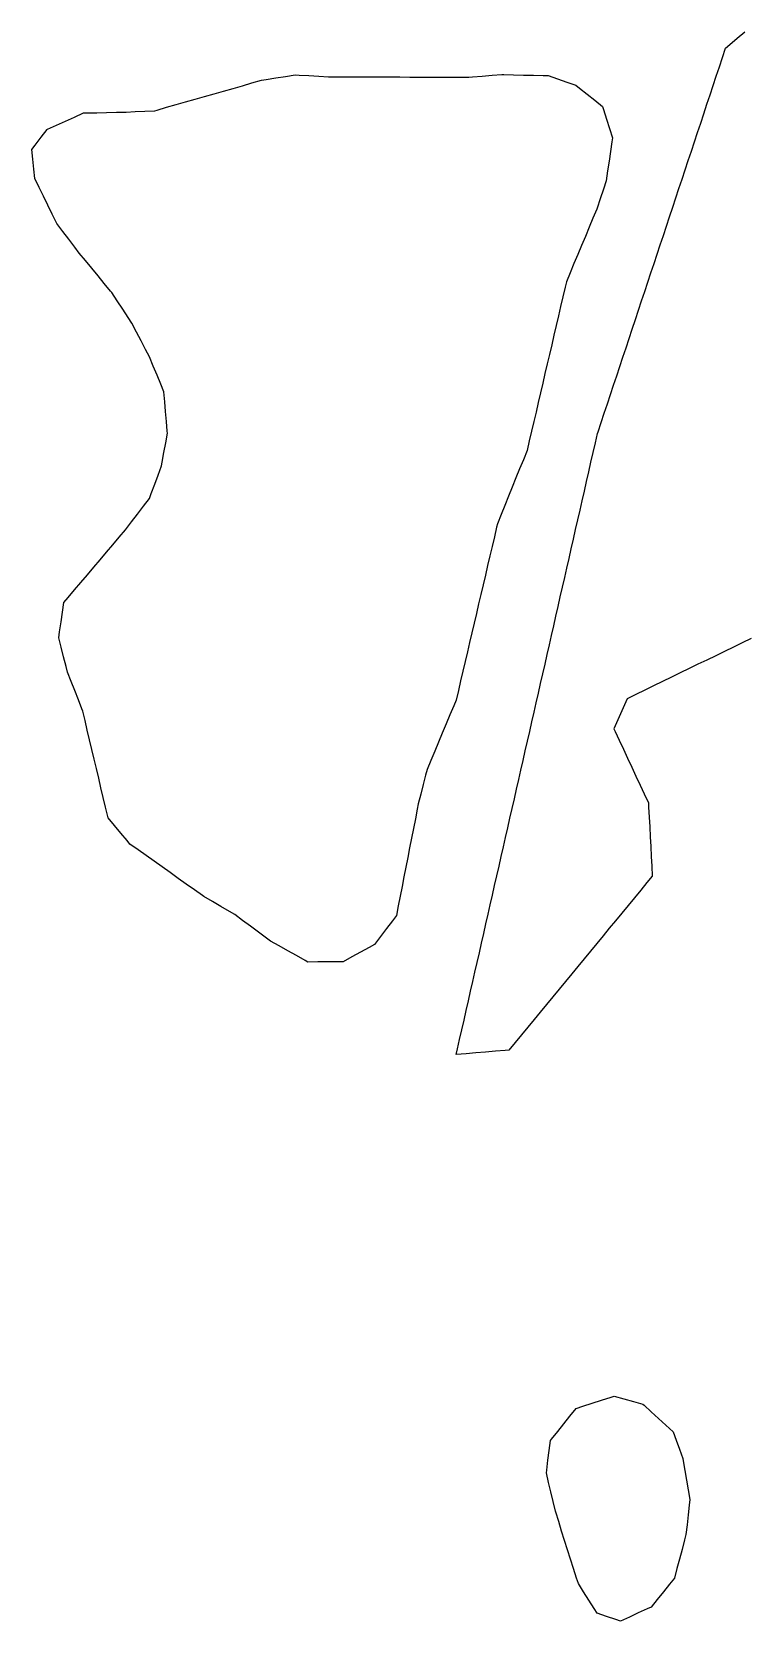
# Model space of a CAD drawing. Header units: millimetres. Extents: x 0 to 2762, y 6 to 2482.
# Drawn here: x 914.5 to 986.6, y 1476.6 to 1637.8 of the extents above; entities that cross this region are included whole.
import ezdxf

# ---------------------------------------------------------------- set-up
doc = ezdxf.new("R2010")
doc.units = ezdxf.units.MM
for name, color, linetype in [('ALL_HOLES', 1, 'Continuous'), ('ALL_ISLANDS', 7, 'Continuous'), ('OUTLINE_ISLAND_01', 7, 'Continuous'), ('OUTLINE_ISLAND_01_HOLE_103', 1, 'Continuous'), ('OUTLINE_ISLAND_01_HOLE_127', 1, 'Continuous')]:
    doc.layers.add(name, color=color, linetype=linetype)

msp = doc.modelspace()

# ---------------------------------------------------------------- linework, layer by layer
at = {"layer": 'ALL_HOLES'}
for points in [[(966.8262, 1633.3249), (967.7701, 1632.9946), (968.714, 1632.6642), (969.6578, 1632.3339), (970.004, 1632.0609), (970.7891, 1631.4416), (971.5742, 1630.8222), (972.3594, 1630.2029), (972.4632, 1629.8732), (972.7636, 1628.9194), (973.064, 1627.9655), (973.3644, 1627.0117), (973.3058, 1626.6173), (973.1588, 1625.6281), (973.0118, 1624.639), (972.8649, 1623.6498), (972.7179, 1622.6607), (972.4325, 1621.7932), (972.1201, 1620.8432), (971.8076, 1619.8933), (971.7653, 1619.7921), (971.3797, 1618.8695), (970.9941, 1617.9468), (970.6085, 1617.0241), (970.2229, 1616.1015), (969.8373, 1615.1788), (969.4517, 1614.2561), (969.0662, 1613.3335), (968.6806, 1612.4108), (968.5564, 1611.8779), (968.3295, 1610.904), (968.1027, 1609.9301), (967.8758, 1608.9561), (967.6489, 1607.9822), (967.422, 1607.0083), (967.1952, 1606.0344), (966.9683, 1605.0605), (966.7414, 1604.0865), (966.5145, 1603.1126), (966.2877, 1602.1387), (966.0608, 1601.1648), (965.8339, 1600.1908), (965.607, 1599.2169), (965.3801, 1598.243), (965.1533, 1597.2691), (964.9264, 1596.2951), (964.6995, 1595.3212), (964.6961, 1595.3127), (964.3207, 1594.3859), (963.9452, 1593.459), (963.5698, 1592.5321), (963.1944, 1591.6053), (962.819, 1590.6784), (962.4436, 1589.7516), (962.0682, 1588.8247), (961.6928, 1587.8979), (961.6114, 1587.5505), (961.3832, 1586.5769), (961.155, 1585.6033), (960.9269, 1584.6297), (960.6987, 1583.6561), (960.4705, 1582.6824), (960.2424, 1581.7088), (960.0142, 1580.7352), (959.7861, 1579.7616), (959.5579, 1578.7879), (959.3297, 1577.8143), (959.1016, 1576.8407), (958.8734, 1575.8671), (958.6452, 1574.8934), (958.4171, 1573.9198), (958.1889, 1572.9462), (957.9608, 1571.9726), (957.7326, 1570.999), (957.5044, 1570.0253), (957.261, 1569.4445), (956.8744, 1568.5222), (956.4879, 1567.5999), (956.1013, 1566.6776), (955.7148, 1565.7554), (955.3283, 1564.8331), (954.9417, 1563.9108), (954.5552, 1562.9886), (954.4091, 1562.4172), (954.1614, 1561.4484), (953.9138, 1560.4795), (953.6661, 1559.5107), (953.5585, 1558.9626), (953.3659, 1557.9814), (953.1733, 1557.0001), (952.9807, 1556.0188), (952.7881, 1555.0375), (952.5955, 1554.0563), (952.4029, 1553.075), (952.2102, 1552.0937), (952.0176, 1551.1124), (951.825, 1550.1312), (951.6324, 1549.1499), (951.4398, 1548.1686), (951.0452, 1547.6472), (950.4417, 1546.8499), (949.8382, 1546.0525), (949.2347, 1545.2551), (948.6676, 1544.9438), (947.791, 1544.4626), (946.9144, 1543.9813), (946.0378, 1543.5001), (945.4663, 1543.4949), (944.4663, 1543.4859), (943.4664, 1543.4768), (942.4664, 1543.4678), (942.1762, 1543.6301), (941.3034, 1544.1181), (940.4306, 1544.6062), (939.5578, 1545.0943), (938.685, 1545.5823), (938.2619, 1545.8956), (937.4583, 1546.4908), (936.6547, 1547.0859), (935.8511, 1547.6811), (935.0475, 1548.2762), (934.51, 1548.5906), (933.6468, 1549.0954), (932.7836, 1549.6003), (931.9204, 1550.1051), (931.7694, 1550.2122), (930.9536, 1550.7905), (930.1377, 1551.3688), (929.3219, 1551.9471), (928.5061, 1552.5254), (927.6903, 1553.1037), (926.8744, 1553.682), (926.0586, 1554.2603), (925.2428, 1554.8386), (924.427, 1555.4169), (924.1257, 1555.7772), (923.4843, 1556.5443), (922.8429, 1557.3115), (922.2015, 1558.0787), (922.1718, 1558.2042), (921.9414, 1559.1773), (921.7111, 1560.1504), (921.4808, 1561.1236), (921.2505, 1562.0967), (921.0201, 1563.0698), (920.7898, 1564.0429), (920.5595, 1565.016), (920.3292, 1565.9891), (920.0988, 1566.9622), (919.8685, 1567.9354), (919.6382, 1568.9085), (919.5565, 1569.1156), (919.1893, 1570.0458), (918.8222, 1570.9759), (918.4551, 1571.9061), (918.088, 1572.8363), (917.9369, 1573.4348), (917.6921, 1574.4043), (917.4473, 1575.3739), (917.2025, 1576.3435), (917.2921, 1576.9491), (917.4383, 1577.9384), (917.5845, 1578.9276), (917.7307, 1579.9169), (918.1618, 1580.4251), (918.8086, 1581.1877), (919.4554, 1581.9504), (920.1023, 1582.713), (920.7491, 1583.4756), (921.396, 1584.2382), (922.0428, 1585.0008), (922.6897, 1585.7635), (923.3365, 1586.5261), (923.9833, 1587.2887), (924.5793, 1588.0706), (925.1855, 1588.8659), (925.7917, 1589.6612), (926.3979, 1590.4565), (926.5843, 1590.9545), (926.9349, 1591.891), (927.2854, 1592.8276), (927.636, 1593.7641), (927.6998, 1594.1264), (927.8732, 1595.1112), (928.0466, 1596.096), (928.2201, 1597.0809), (928.2046, 1597.2652), (928.1212, 1598.2617), (928.0378, 1599.2582), (927.9544, 1600.2547), (927.871, 1601.2512), (927.55, 1602.0271), (927.1678, 1602.9512), (926.7855, 1603.8753), (926.4033, 1604.7993), (926.0115, 1605.5533), (925.5504, 1606.4407), (925.0893, 1607.328), (924.6282, 1608.2154), (924.234, 1608.8155), (923.6849, 1609.6513), (923.1358, 1610.4871), (922.5868, 1611.3229), (922.4606, 1611.4758), (921.8241, 1612.2471), (921.1877, 1613.0185), (920.5512, 1613.7898), (919.9148, 1614.5611), (919.2783, 1615.3324), (918.8187, 1615.9331), (918.211, 1616.7273), (917.6034, 1617.5215), (916.9957, 1618.3157), (916.9613, 1618.3862), (916.5232, 1619.2851), (916.0851, 1620.184), (915.647, 1621.0829), (915.2088, 1621.9818), (914.7707, 1622.8807), (914.6713, 1623.842), (914.5684, 1624.8367), (914.4655, 1625.8314), (914.8054, 1626.275), (915.4136, 1627.0687), (916.0218, 1627.8625), (916.0613, 1627.8804), (916.9724, 1628.2926), (917.8835, 1628.7048), (918.7946, 1629.117), (919.7057, 1629.5292), (920.0544, 1629.5371), (921.0541, 1629.5596), (922.0539, 1629.5821), (923.0536, 1629.6047), (924.0534, 1629.6272), (924.9434, 1629.6689), (925.9423, 1629.7158), (926.9412, 1629.7626), (927.1825, 1629.8313), (928.1442, 1630.1052), (929.106, 1630.379), (930.0678, 1630.6529), (931.0295, 1630.9268), (931.9913, 1631.2006), (932.9531, 1631.4745), (933.9148, 1631.7484), (934.8766, 1632.0223), (935.8383, 1632.2961), (936.8001, 1632.57), (937.7619, 1632.8439), (938.2259, 1632.9185), (939.2132, 1633.0772), (940.2005, 1633.2359), (941.1879, 1633.3947), (941.5683, 1633.3728), (942.5667, 1633.3154), (943.565, 1633.2581), (944.5634, 1633.2007), (944.7992, 1633.2), (945.7992, 1633.1971), (946.7992, 1633.1941), (947.7992, 1633.1912), (948.7992, 1633.1882), (949.7992, 1633.1853), (950.7992, 1633.1823), (951.7992, 1633.1794), (952.7992, 1633.1764), (953.7992, 1633.1735), (954.7992, 1633.1706), (955.7992, 1633.1676), (956.7992, 1633.1647), (957.7992, 1633.1617), (958.7992, 1633.1588), (959.1615, 1633.1878), (960.1583, 1633.2678), (961.1551, 1633.3478), (962.1519, 1633.4278), (962.3382, 1633.4237), (963.3379, 1633.4017), (964.3377, 1633.3797), (965.3374, 1633.3577), (966.3372, 1633.3357)], [(973.545, 1499.454), (974.5098, 1499.191), (975.4745, 1498.9279), (976.4393, 1498.6648), (976.5641, 1498.5497), (977.2994, 1497.8719), (978.0347, 1497.1942), (978.77, 1496.5164), (979.5052, 1495.8386), (979.8092, 1495.0104), (980.1538, 1494.0717), (980.4984, 1493.1329), (980.5347, 1492.9172), (980.7005, 1491.9311), (980.8664, 1490.9449), (981.0322, 1489.9588), (981.1981, 1488.9726), (981.1379, 1488.4185), (981.0299, 1487.4243), (980.922, 1486.4301), (980.814, 1485.436), (980.6683, 1484.8846), (980.4129, 1483.9177), (980.1575, 1482.9509), (979.9021, 1481.9841), (979.6467, 1481.0172), (979.1536, 1480.4061), (978.5257, 1479.6278), (977.8977, 1478.8495), (977.2698, 1478.0712), (976.8898, 1477.8972), (975.9806, 1477.4808), (975.0714, 1477.0645), (974.1622, 1476.6481), (973.6842, 1476.8137), (972.7392, 1477.141), (971.7943, 1477.4683), (971.5048, 1477.9263), (970.9703, 1478.7715), (970.4359, 1479.6167), (969.9015, 1480.462), (969.7229, 1481.0229), (969.4195, 1481.9757), (969.116, 1482.9285), (968.8126, 1483.8814), (968.5091, 1484.8342), (968.2057, 1485.7871), (967.9022, 1486.7399), (967.5988, 1487.6928), (967.5724, 1487.8046), (967.3432, 1488.7779), (967.114, 1489.7513), (966.8847, 1490.7247), (966.6555, 1491.698), (966.6901, 1491.9753), (966.8139, 1492.9676), (966.9377, 1493.9599), (967.0615, 1494.9522), (967.1783, 1495.0985), (967.802, 1495.8802), (968.4257, 1496.6618), (969.0494, 1497.4435), (969.6732, 1498.2251), (970.3565, 1498.442), (971.3096, 1498.7445), (972.2628, 1499.0471), (973.2159, 1499.3496)]]:
    msp.add_lwpolyline(points, close=True, dxfattribs=at)
at = {"layer": 'ALL_ISLANDS'}
msp.add_lwpolyline([(987.4237, 1576.2729), (986.5249, 1575.8346), (985.626, 1575.3963), (984.7272, 1574.958), (983.8284, 1574.5197), (982.9295, 1574.0814), (982.0307, 1573.6432), (981.1319, 1573.2049), (980.233, 1572.7666), (979.3342, 1572.3283), (978.4354, 1571.89), (977.5365, 1571.4517), (976.6377, 1571.0134), (975.7389, 1570.5751), (974.84, 1570.1368), (974.7153, 1569.8567), (974.3086, 1568.9431), (973.9018, 1568.0296), (973.4951, 1567.116), (973.6204, 1566.8471), (974.043, 1565.9408), (974.4656, 1565.0345), (974.8881, 1564.1281), (975.3107, 1563.2218), (975.7332, 1562.3155), (976.1558, 1561.4091), (976.5783, 1560.5028), (977.0009, 1559.5964), (977.0242, 1559.1636), (977.0779, 1558.1651), (977.1317, 1557.1665), (977.1854, 1556.168), (977.2392, 1555.1694), (977.2929, 1554.1709), (977.3466, 1553.1723), (977.4004, 1552.1738), (976.8569, 1551.5147), (976.2207, 1550.7432), (975.5844, 1549.9717), (974.9482, 1549.2002), (974.312, 1548.4287), (973.6758, 1547.6572), (973.0395, 1546.8857), (972.4033, 1546.1142), (971.7671, 1545.3427), (971.1308, 1544.5712), (970.4946, 1543.7997), (969.8584, 1543.0282), (969.2222, 1542.2567), (968.5859, 1541.4852), (967.9497, 1540.7137), (967.3135, 1539.9422), (966.6772, 1539.1707), (966.041, 1538.3992), (965.4048, 1537.6277), (964.7686, 1536.8562), (964.1323, 1536.0847), (963.4961, 1535.3132), (962.8599, 1534.5417), (962.4912, 1534.5107), (961.4947, 1534.4268), (960.4983, 1534.343), (959.5018, 1534.2591), (958.5053, 1534.1752), (957.5088, 1534.0914), (957.6362, 1534.6508), (957.8582, 1535.6258), (958.0802, 1536.6009), (958.3022, 1537.5759), (958.5242, 1538.551), (958.7462, 1539.526), (958.9682, 1540.5011), (959.1902, 1541.4761), (959.4122, 1542.4512), (959.6342, 1543.4262), (959.8562, 1544.4013), (960.0782, 1545.3763), (960.3002, 1546.3513), (960.5222, 1547.3264), (960.7442, 1548.3014), (960.9662, 1549.2765), (961.1882, 1550.2515), (961.4102, 1551.2266), (961.6322, 1552.2016), (961.8542, 1553.1767), (962.0762, 1554.1517), (962.2982, 1555.1268), (962.5202, 1556.1018), (962.7422, 1557.0769), (962.9642, 1558.0519), (963.1862, 1559.0269), (963.4082, 1560.002), (963.6302, 1560.977), (963.8522, 1561.9521), (964.0742, 1562.9271), (964.2962, 1563.9022), (964.5182, 1564.8772), (964.7402, 1565.8523), (964.9622, 1566.8273), (965.1842, 1567.8024), (965.4062, 1568.7774), (965.6282, 1569.7525), (965.8502, 1570.7275), (966.0722, 1571.7025), (966.2942, 1572.6776), (966.5163, 1573.6526), (966.7383, 1574.6277), (966.9603, 1575.6027), (967.1823, 1576.5778), (967.4043, 1577.5528), (967.6263, 1578.5279), (967.8483, 1579.5029), (968.0703, 1580.478), (968.2923, 1581.453), (968.5143, 1582.4281), (968.7363, 1583.4031), (968.9583, 1584.3781), (969.1803, 1585.3532), (969.4023, 1586.3282), (969.6243, 1587.3033), (969.8463, 1588.2783), (970.0683, 1589.2534), (970.2903, 1590.2284), (970.5123, 1591.2035), (970.7343, 1592.1785), (970.9563, 1593.1536), (971.1783, 1594.1286), (971.4003, 1595.1037), (971.6223, 1596.0787), (971.8443, 1597.0538), (971.8913, 1597.1951), (972.2068, 1598.144), (972.5224, 1599.0929), (972.8379, 1600.0418), (973.1534, 1600.9907), (973.469, 1601.9396), (973.7845, 1602.8885), (974.1001, 1603.8374), (974.4156, 1604.7863), (974.7312, 1605.7353), (975.0467, 1606.6842), (975.3622, 1607.6331), (975.6778, 1608.582), (975.9933, 1609.5309), (976.3089, 1610.4798), (976.6244, 1611.4287), (976.94, 1612.3776), (977.2555, 1613.3265), (977.571, 1614.2755), (977.8866, 1615.2244), (978.2021, 1616.1733), (978.5177, 1617.1222), (978.8332, 1618.0711), (979.1488, 1619.02), (979.4643, 1619.9689), (979.7798, 1620.9178), (980.0954, 1621.8667), (980.4109, 1622.8157), (980.7265, 1623.7646), (981.042, 1624.7135), (981.3576, 1625.6624), (981.6731, 1626.6113), (981.9886, 1627.5602), (982.3042, 1628.5091), (982.6197, 1629.458), (982.9353, 1630.4069), (983.2508, 1631.3559), (983.5664, 1632.3048), (983.8819, 1633.2537), (984.1974, 1634.2026), (984.513, 1635.1515), (984.8285, 1636.1004), (985.2564, 1636.4644), (986.0181, 1637.1124), (986.7797, 1637.7604)], dxfattribs=at)
at = {"layer": 'OUTLINE_ISLAND_01'}
msp.add_lwpolyline([(987.4237, 1576.2729), (986.5249, 1575.8346), (985.626, 1575.3963), (984.7272, 1574.958), (983.8284, 1574.5197), (982.9295, 1574.0814), (982.0307, 1573.6432), (981.1319, 1573.2049), (980.233, 1572.7666), (979.3342, 1572.3283), (978.4354, 1571.89), (977.5365, 1571.4517), (976.6377, 1571.0134), (975.7389, 1570.5751), (974.84, 1570.1368), (974.7153, 1569.8567), (974.3086, 1568.9431), (973.9018, 1568.0296), (973.4951, 1567.116), (973.6204, 1566.8471), (974.043, 1565.9408), (974.4656, 1565.0345), (974.8881, 1564.1281), (975.3107, 1563.2218), (975.7332, 1562.3155), (976.1558, 1561.4091), (976.5783, 1560.5028), (977.0009, 1559.5964), (977.0242, 1559.1636), (977.0779, 1558.1651), (977.1317, 1557.1665), (977.1854, 1556.168), (977.2392, 1555.1694), (977.2929, 1554.1709), (977.3466, 1553.1723), (977.4004, 1552.1738), (976.8569, 1551.5147), (976.2207, 1550.7432), (975.5844, 1549.9717), (974.9482, 1549.2002), (974.312, 1548.4287), (973.6758, 1547.6572), (973.0395, 1546.8857), (972.4033, 1546.1142), (971.7671, 1545.3427), (971.1308, 1544.5712), (970.4946, 1543.7997), (969.8584, 1543.0282), (969.2222, 1542.2567), (968.5859, 1541.4852), (967.9497, 1540.7137), (967.3135, 1539.9422), (966.6772, 1539.1707), (966.041, 1538.3992), (965.4048, 1537.6277), (964.7686, 1536.8562), (964.1323, 1536.0847), (963.4961, 1535.3132), (962.8599, 1534.5417), (962.4912, 1534.5107), (961.4947, 1534.4268), (960.4983, 1534.343), (959.5018, 1534.2591), (958.5053, 1534.1752), (957.5088, 1534.0914), (957.6362, 1534.6508), (957.8582, 1535.6258), (958.0802, 1536.6009), (958.3022, 1537.5759), (958.5242, 1538.551), (958.7462, 1539.526), (958.9682, 1540.5011), (959.1902, 1541.4761), (959.4122, 1542.4512), (959.6342, 1543.4262), (959.8562, 1544.4013), (960.0782, 1545.3763), (960.3002, 1546.3513), (960.5222, 1547.3264), (960.7442, 1548.3014), (960.9662, 1549.2765), (961.1882, 1550.2515), (961.4102, 1551.2266), (961.6322, 1552.2016), (961.8542, 1553.1767), (962.0762, 1554.1517), (962.2982, 1555.1268), (962.5202, 1556.1018), (962.7422, 1557.0769), (962.9642, 1558.0519), (963.1862, 1559.0269), (963.4082, 1560.002), (963.6302, 1560.977), (963.8522, 1561.9521), (964.0742, 1562.9271), (964.2962, 1563.9022), (964.5182, 1564.8772), (964.7402, 1565.8523), (964.9622, 1566.8273), (965.1842, 1567.8024), (965.4062, 1568.7774), (965.6282, 1569.7525), (965.8502, 1570.7275), (966.0722, 1571.7025), (966.2942, 1572.6776), (966.5163, 1573.6526), (966.7383, 1574.6277), (966.9603, 1575.6027), (967.1823, 1576.5778), (967.4043, 1577.5528), (967.6263, 1578.5279), (967.8483, 1579.5029), (968.0703, 1580.478), (968.2923, 1581.453), (968.5143, 1582.4281), (968.7363, 1583.4031), (968.9583, 1584.3781), (969.1803, 1585.3532), (969.4023, 1586.3282), (969.6243, 1587.3033), (969.8463, 1588.2783), (970.0683, 1589.2534), (970.2903, 1590.2284), (970.5123, 1591.2035), (970.7343, 1592.1785), (970.9563, 1593.1536), (971.1783, 1594.1286), (971.4003, 1595.1037), (971.6223, 1596.0787), (971.8443, 1597.0538), (971.8913, 1597.1951), (972.2068, 1598.144), (972.5224, 1599.0929), (972.8379, 1600.0418), (973.1534, 1600.9907), (973.469, 1601.9396), (973.7845, 1602.8885), (974.1001, 1603.8374), (974.4156, 1604.7863), (974.7312, 1605.7353), (975.0467, 1606.6842), (975.3622, 1607.6331), (975.6778, 1608.582), (975.9933, 1609.5309), (976.3089, 1610.4798), (976.6244, 1611.4287), (976.94, 1612.3776), (977.2555, 1613.3265), (977.571, 1614.2755), (977.8866, 1615.2244), (978.2021, 1616.1733), (978.5177, 1617.1222), (978.8332, 1618.0711), (979.1488, 1619.02), (979.4643, 1619.9689), (979.7798, 1620.9178), (980.0954, 1621.8667), (980.4109, 1622.8157), (980.7265, 1623.7646), (981.042, 1624.7135), (981.3576, 1625.6624), (981.6731, 1626.6113), (981.9886, 1627.5602), (982.3042, 1628.5091), (982.6197, 1629.458), (982.9353, 1630.4069), (983.2508, 1631.3559), (983.5664, 1632.3048), (983.8819, 1633.2537), (984.1974, 1634.2026), (984.513, 1635.1515), (984.8285, 1636.1004), (985.2564, 1636.4644), (986.0181, 1637.1124), (986.7797, 1637.7604)], dxfattribs=at)
at = {"layer": 'OUTLINE_ISLAND_01_HOLE_103'}
msp.add_lwpolyline([(973.545, 1499.454), (974.5098, 1499.191), (975.4745, 1498.9279), (976.4393, 1498.6648), (976.5641, 1498.5497), (977.2994, 1497.8719), (978.0347, 1497.1942), (978.77, 1496.5164), (979.5052, 1495.8386), (979.8092, 1495.0104), (980.1538, 1494.0717), (980.4984, 1493.1329), (980.5347, 1492.9172), (980.7005, 1491.9311), (980.8664, 1490.9449), (981.0322, 1489.9588), (981.1981, 1488.9726), (981.1379, 1488.4185), (981.0299, 1487.4243), (980.922, 1486.4301), (980.814, 1485.436), (980.6683, 1484.8846), (980.4129, 1483.9177), (980.1575, 1482.9509), (979.9021, 1481.9841), (979.6467, 1481.0172), (979.1536, 1480.4061), (978.5257, 1479.6278), (977.8977, 1478.8495), (977.2698, 1478.0712), (976.8898, 1477.8972), (975.9806, 1477.4808), (975.0714, 1477.0645), (974.1622, 1476.6481), (973.6842, 1476.8137), (972.7392, 1477.141), (971.7943, 1477.4683), (971.5048, 1477.9263), (970.9703, 1478.7715), (970.4359, 1479.6167), (969.9015, 1480.462), (969.7229, 1481.0229), (969.4195, 1481.9757), (969.116, 1482.9285), (968.8126, 1483.8814), (968.5091, 1484.8342), (968.2057, 1485.7871), (967.9022, 1486.7399), (967.5988, 1487.6928), (967.5724, 1487.8046), (967.3432, 1488.7779), (967.114, 1489.7513), (966.8847, 1490.7247), (966.6555, 1491.698), (966.6901, 1491.9753), (966.8139, 1492.9676), (966.9377, 1493.9599), (967.0615, 1494.9522), (967.1783, 1495.0985), (967.802, 1495.8802), (968.4257, 1496.6618), (969.0494, 1497.4435), (969.6732, 1498.2251), (970.3565, 1498.442), (971.3096, 1498.7445), (972.2628, 1499.0471), (973.2159, 1499.3496)], close=True, dxfattribs=at)
at = {"layer": 'OUTLINE_ISLAND_01_HOLE_127'}
msp.add_lwpolyline([(966.8262, 1633.3249), (967.7701, 1632.9946), (968.714, 1632.6642), (969.6578, 1632.3339), (970.004, 1632.0609), (970.7891, 1631.4416), (971.5742, 1630.8222), (972.3594, 1630.2029), (972.4632, 1629.8732), (972.7636, 1628.9194), (973.064, 1627.9655), (973.3644, 1627.0117), (973.3058, 1626.6173), (973.1588, 1625.6281), (973.0118, 1624.639), (972.8649, 1623.6498), (972.7179, 1622.6607), (972.4325, 1621.7932), (972.1201, 1620.8432), (971.8076, 1619.8933), (971.7653, 1619.7921), (971.3797, 1618.8695), (970.9941, 1617.9468), (970.6085, 1617.0241), (970.2229, 1616.1015), (969.8373, 1615.1788), (969.4517, 1614.2561), (969.0662, 1613.3335), (968.6806, 1612.4108), (968.5564, 1611.8779), (968.3295, 1610.904), (968.1027, 1609.9301), (967.8758, 1608.9561), (967.6489, 1607.9822), (967.422, 1607.0083), (967.1952, 1606.0344), (966.9683, 1605.0605), (966.7414, 1604.0865), (966.5145, 1603.1126), (966.2877, 1602.1387), (966.0608, 1601.1648), (965.8339, 1600.1908), (965.607, 1599.2169), (965.3801, 1598.243), (965.1533, 1597.2691), (964.9264, 1596.2951), (964.6995, 1595.3212), (964.6961, 1595.3127), (964.3207, 1594.3859), (963.9452, 1593.459), (963.5698, 1592.5321), (963.1944, 1591.6053), (962.819, 1590.6784), (962.4436, 1589.7516), (962.0682, 1588.8247), (961.6928, 1587.8979), (961.6114, 1587.5505), (961.3832, 1586.5769), (961.155, 1585.6033), (960.9269, 1584.6297), (960.6987, 1583.6561), (960.4705, 1582.6824), (960.2424, 1581.7088), (960.0142, 1580.7352), (959.7861, 1579.7616), (959.5579, 1578.7879), (959.3297, 1577.8143), (959.1016, 1576.8407), (958.8734, 1575.8671), (958.6452, 1574.8934), (958.4171, 1573.9198), (958.1889, 1572.9462), (957.9608, 1571.9726), (957.7326, 1570.999), (957.5044, 1570.0253), (957.261, 1569.4445), (956.8744, 1568.5222), (956.4879, 1567.5999), (956.1013, 1566.6776), (955.7148, 1565.7554), (955.3283, 1564.8331), (954.9417, 1563.9108), (954.5552, 1562.9886), (954.4091, 1562.4172), (954.1614, 1561.4484), (953.9138, 1560.4795), (953.6661, 1559.5107), (953.5585, 1558.9626), (953.3659, 1557.9814), (953.1733, 1557.0001), (952.9807, 1556.0188), (952.7881, 1555.0375), (952.5955, 1554.0563), (952.4029, 1553.075), (952.2102, 1552.0937), (952.0176, 1551.1124), (951.825, 1550.1312), (951.6324, 1549.1499), (951.4398, 1548.1686), (951.0452, 1547.6472), (950.4417, 1546.8499), (949.8382, 1546.0525), (949.2347, 1545.2551), (948.6676, 1544.9438), (947.791, 1544.4626), (946.9144, 1543.9813), (946.0378, 1543.5001), (945.4663, 1543.4949), (944.4663, 1543.4859), (943.4664, 1543.4768), (942.4664, 1543.4678), (942.1762, 1543.6301), (941.3034, 1544.1181), (940.4306, 1544.6062), (939.5578, 1545.0943), (938.685, 1545.5823), (938.2619, 1545.8956), (937.4583, 1546.4908), (936.6547, 1547.0859), (935.8511, 1547.6811), (935.0475, 1548.2762), (934.51, 1548.5906), (933.6468, 1549.0954), (932.7836, 1549.6003), (931.9204, 1550.1051), (931.7694, 1550.2122), (930.9536, 1550.7905), (930.1377, 1551.3688), (929.3219, 1551.9471), (928.5061, 1552.5254), (927.6903, 1553.1037), (926.8744, 1553.682), (926.0586, 1554.2603), (925.2428, 1554.8386), (924.427, 1555.4169), (924.1257, 1555.7772), (923.4843, 1556.5443), (922.8429, 1557.3115), (922.2015, 1558.0787), (922.1718, 1558.2042), (921.9414, 1559.1773), (921.7111, 1560.1504), (921.4808, 1561.1236), (921.2505, 1562.0967), (921.0201, 1563.0698), (920.7898, 1564.0429), (920.5595, 1565.016), (920.3292, 1565.9891), (920.0988, 1566.9622), (919.8685, 1567.9354), (919.6382, 1568.9085), (919.5565, 1569.1156), (919.1893, 1570.0458), (918.8222, 1570.9759), (918.4551, 1571.9061), (918.088, 1572.8363), (917.9369, 1573.4348), (917.6921, 1574.4043), (917.4473, 1575.3739), (917.2025, 1576.3435), (917.2921, 1576.9491), (917.4383, 1577.9384), (917.5845, 1578.9276), (917.7307, 1579.9169), (918.1618, 1580.4251), (918.8086, 1581.1877), (919.4554, 1581.9504), (920.1023, 1582.713), (920.7491, 1583.4756), (921.396, 1584.2382), (922.0428, 1585.0008), (922.6897, 1585.7635), (923.3365, 1586.5261), (923.9833, 1587.2887), (924.5793, 1588.0706), (925.1855, 1588.8659), (925.7917, 1589.6612), (926.3979, 1590.4565), (926.5843, 1590.9545), (926.9349, 1591.891), (927.2854, 1592.8276), (927.636, 1593.7641), (927.6998, 1594.1264), (927.8732, 1595.1112), (928.0466, 1596.096), (928.2201, 1597.0809), (928.2046, 1597.2652), (928.1212, 1598.2617), (928.0378, 1599.2582), (927.9544, 1600.2547), (927.871, 1601.2512), (927.55, 1602.0271), (927.1678, 1602.9512), (926.7855, 1603.8753), (926.4033, 1604.7993), (926.0115, 1605.5533), (925.5504, 1606.4407), (925.0893, 1607.328), (924.6282, 1608.2154), (924.234, 1608.8155), (923.6849, 1609.6513), (923.1358, 1610.4871), (922.5868, 1611.3229), (922.4606, 1611.4758), (921.8241, 1612.2471), (921.1877, 1613.0185), (920.5512, 1613.7898), (919.9148, 1614.5611), (919.2783, 1615.3324), (918.8187, 1615.9331), (918.211, 1616.7273), (917.6034, 1617.5215), (916.9957, 1618.3157), (916.9613, 1618.3862), (916.5232, 1619.2851), (916.0851, 1620.184), (915.647, 1621.0829), (915.2088, 1621.9818), (914.7707, 1622.8807), (914.6713, 1623.842), (914.5684, 1624.8367), (914.4655, 1625.8314), (914.8054, 1626.275), (915.4136, 1627.0687), (916.0218, 1627.8625), (916.0613, 1627.8804), (916.9724, 1628.2926), (917.8835, 1628.7048), (918.7946, 1629.117), (919.7057, 1629.5292), (920.0544, 1629.5371), (921.0541, 1629.5596), (922.0539, 1629.5821), (923.0536, 1629.6047), (924.0534, 1629.6272), (924.9434, 1629.6689), (925.9423, 1629.7158), (926.9412, 1629.7626), (927.1825, 1629.8313), (928.1442, 1630.1052), (929.106, 1630.379), (930.0678, 1630.6529), (931.0295, 1630.9268), (931.9913, 1631.2006), (932.9531, 1631.4745), (933.9148, 1631.7484), (934.8766, 1632.0223), (935.8383, 1632.2961), (936.8001, 1632.57), (937.7619, 1632.8439), (938.2259, 1632.9185), (939.2132, 1633.0772), (940.2005, 1633.2359), (941.1879, 1633.3947), (941.5683, 1633.3728), (942.5667, 1633.3154), (943.565, 1633.2581), (944.5634, 1633.2007), (944.7992, 1633.2), (945.7992, 1633.1971), (946.7992, 1633.1941), (947.7992, 1633.1912), (948.7992, 1633.1882), (949.7992, 1633.1853), (950.7992, 1633.1823), (951.7992, 1633.1794), (952.7992, 1633.1764), (953.7992, 1633.1735), (954.7992, 1633.1706), (955.7992, 1633.1676), (956.7992, 1633.1647), (957.7992, 1633.1617), (958.7992, 1633.1588), (959.1615, 1633.1878), (960.1583, 1633.2678), (961.1551, 1633.3478), (962.1519, 1633.4278), (962.3382, 1633.4237), (963.3379, 1633.4017), (964.3377, 1633.3797), (965.3374, 1633.3577), (966.3372, 1633.3357)], close=True, dxfattribs=at)

doc.saveas('drawing.dxf')
